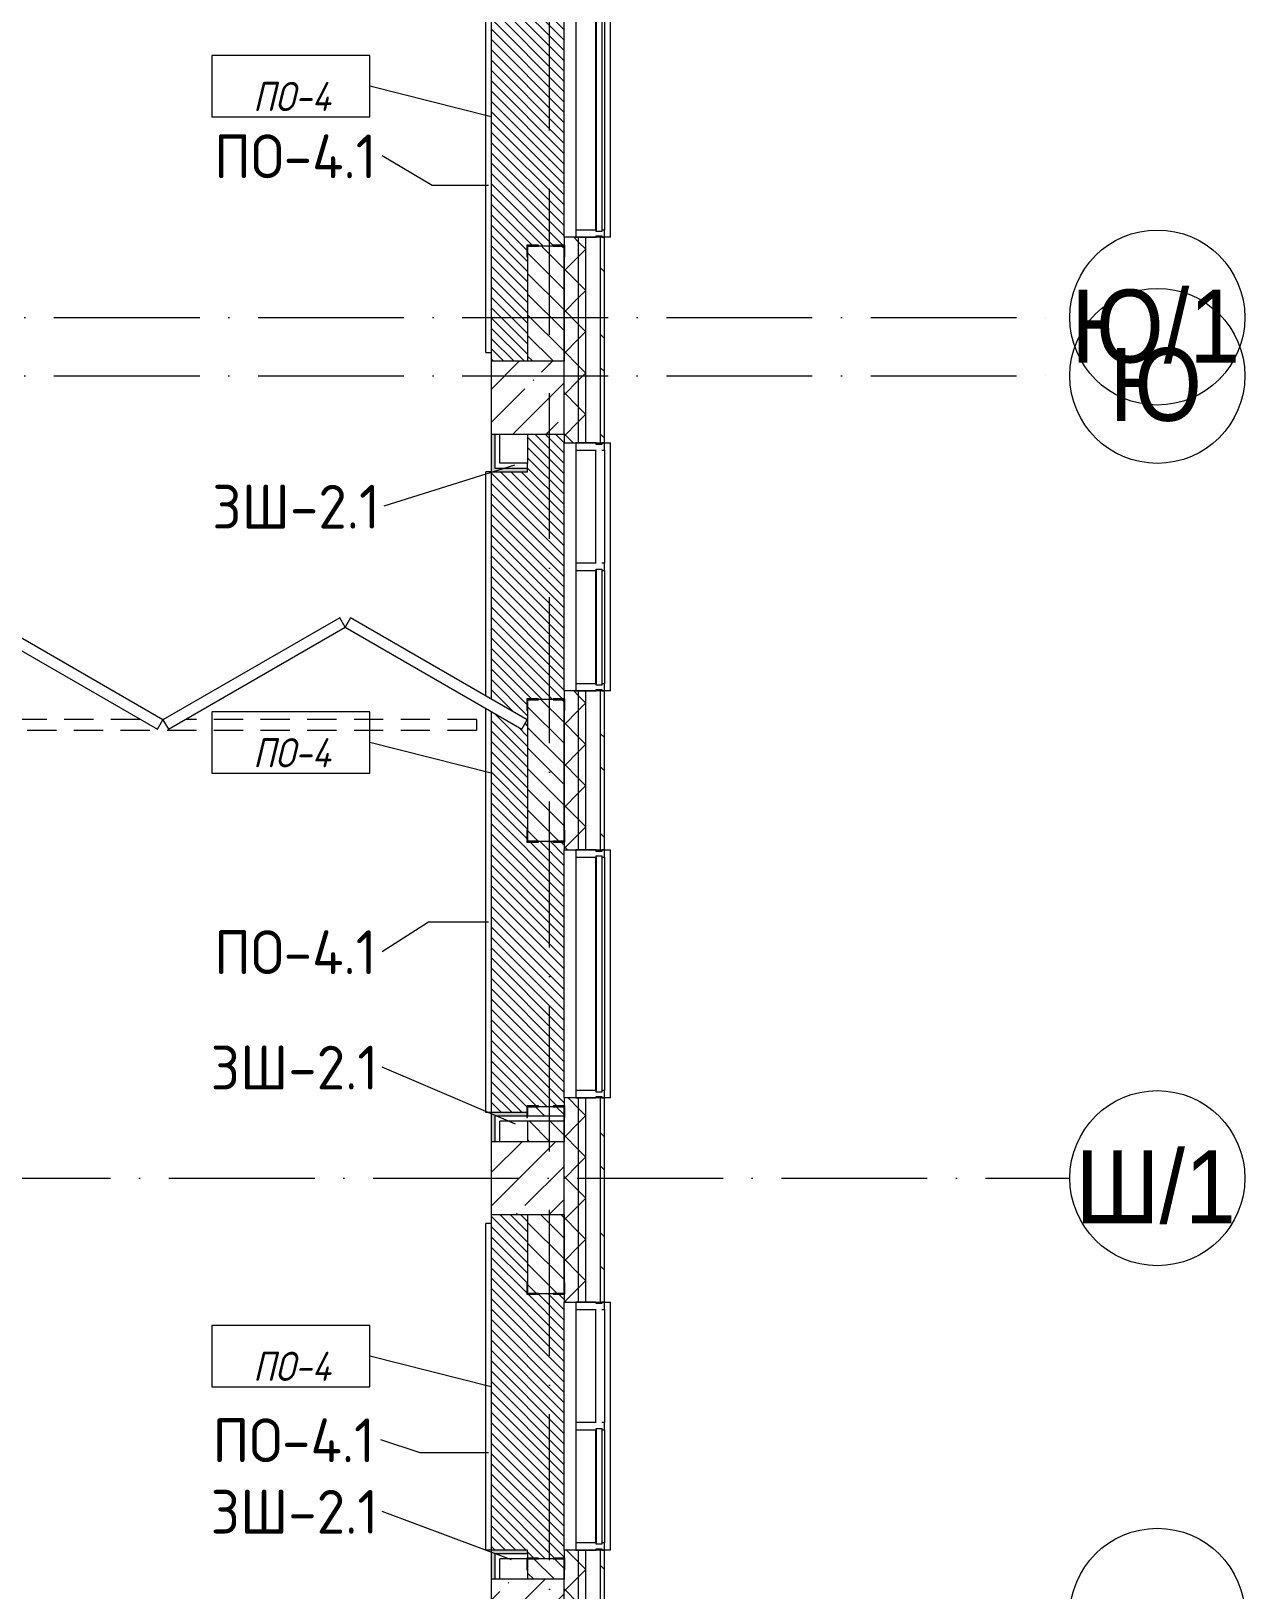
# Model space of a CAD drawing. Header units: millimetres. Extents: x -6467 to 106027, y -7090 to 195095.
# Drawn here: x 97596 to 105918, y 34509 to 45194 of the extents above; entities that cross this region are included whole.
import ezdxf

# ---------------------------------------------------------------- set-up
doc = ezdxf.new("R2010")
doc.units = ezdxf.units.MM
doc.linetypes.add('200_ШТРИХ__ш1_п0_6_', pattern=[320, 200, -120])
doc.linetypes.add('50_200_ШТРИХ_1Т_ш5_п1_п1_', pattern=[1400, 1000, -200, 0, -200])
for name, color, linetype, lineweight in [('A-DOOR-2', 7, 'Continuous', 5), ('A-DOOR-3', 7, '200_ШТРИХ__ш1_п0_6_', 5), ('A-DOOR-FRAM', 7, 'Continuous', 9), ('A-FLOR', 7, 'Continuous', 9), ('A-FLOR-IDEN', 7, 'Continuous', 9), ('A-GLAZ', 7, 'Continuous', 5), ('A-GLAZ-CWMG', 7, 'Continuous', 9), ('A-GLAZ-CWMG-1', 7, 'Continuous', 20), ('A-WALL', 7, 'Continuous', 5), ('A-WALL-FNSH-1', 7, 'Continuous', 5), ('A-WALL-IDEN', 7, 'Continuous', 9), ('I-WALL', 7, 'Continuous', 5), ('S-COLS', 7, 'Continuous', 9), ('S-COLS-1', 7, 'Continuous', 5)]:
    doc.layers.add(name, color=color, linetype=linetype, lineweight=lineweight)
for name, color, linetype, lineweight, true_color in [('A-FLOR-PATT-1', 7, 'Continuous', 5, 0xd61c12), ('A-GENM-1', 7, 'Continuous', 9, 0xaaaaaa), ('A-GENM-2', 7, 'Continuous', 20, 0xaaaaaa), ('A-WALL-1', 7, 'Continuous', 5, 0x77b143), ('A-WALL-3', 7, 'Continuous', 5, 0x787878), ('Оси-1', 7, 'Continuous', 20, 0xaaaaaa), ('Оси-2', 7, 'Continuous', 9, 0xaaaaaa), ('Оси-3', 7, '50_200_ШТРИХ_1Т_ш5_п1_п1_', 9, 0xaaaaaa)]:
    doc.layers.add(name, color=color, linetype=linetype, lineweight=lineweight, true_color=true_color)
doc.styles.add('Arial', font='arial.ttf', dxfattribs={"width": 0.9, "height": 500})
doc.styles.add('GOST Common', font='', dxfattribs={"height": 300})
doc.styles.add('GOST Common_I', font='', dxfattribs={"width": 0.9, "height": 200})
doc.styles.get('GOST Common').set_extended_font_data('GOST Common')
doc.styles.get('GOST Common_I').set_extended_font_data('GOST Common', italic=True)
pattern_1 = [(45, (0, 0), (-141.42136, 141.42136), []), (135, (0, 0), (-141.42136, -141.42136), [])]

# ---------------------------------------------------------------- blocks, each defined once
blk = doc.blocks.new('DOR__перегородка__Прямоугольная - Вн_ДПГ_7150х3600h-18482238-АИ_План этажа Радиаторы_2')
at = {"layer": 'A-DOOR-3'}
for p, q in [((0, 0), (7150, 0)), ((0, -75), (0, 0)), ((0, -75), (1994, -75)), ((2144, -75), (2157, -75)), ((2307, -75), (4494, -75)), ((4644, -75), (4655, -75)), ((4806, -75), (6993, -75)), ((6775, -201), (6775, -75)), ((6850, -158), (6850, -75)), ((6925, -114), (6925, -75)), ((7143, -75), (7150, -75)), ((6925, -1474), (6925, -201)), ((7000, -1474), (7000, -158)), ((7075, -1474), (7075, -114)), ((6775, -1474), (6775, -288)), ((6850, -1474), (6850, -244)), ((6775, -1474), (7150, -1474))]:
    blk.add_line(p, q, dxfattribs=at)
at = {"layer": 'A-DOOR-FRAM'}
for p, q in [((-311, -7), (-348, -72)), ((-348, -72), (864, -772)), ((901, -707), (-311, -7)), ((2113, -7), (900, -707)), ((938, -772), (2150, -72)), ((2150, -72), (2113, -7)), ((2188, -7), (2151, -72)), ((2151, -72), (3363, -772)), ((3401, -707), (2188, -7)), ((4612, -7), (3400, -707)), ((3437, -772), (4650, -72)), ((4650, -72), (4612, -7)), ((4687, -7), (4649, -72)), ((4649, -72), (5862, -772)), ((5899, -707), (4687, -7)), ((7111, -7), (5899, -707)), ((5937, -772), (7149, -72)), ((7149, -72), (7111, -7)), ((864, -772), (901, -707)), ((900, -707), (938, -772)), ((3363, -772), (3401, -707)), ((3400, -707), (3437, -772)), ((5862, -772), (5899, -707)), ((5899, -707), (5937, -772))]:
    blk.add_line(p, q, dxfattribs=at)
blk = doc.blocks.new('BSC_Колонна _Прямоугольная - 500х500-V50-АИ_План этажа Радиаторы_2')
at = {"layer": 'S-COLS-1'}
h = blk.add_hatch(dxfattribs=at)
h.set_pattern_fill('FP_78', color=256, style=0, pattern_type=2)
h.set_pattern_definition([(45, (-101000, -34331.04), (-228.0985, 228.0985), []), (45, (-100771.9, -34331.04), (-228.0985, 228.0985), [403.225, -80.645, 6.706, -73.939])])
h.paths.add_polyline_path([(-173, -250), (250, -250), (250, 250), (-250, 250), (-250, -250)])
for p, q in [((250, 250), (-250, 250)), ((-250, 250), (-250, -250)), ((250, -250), (250, 250)), ((-250, -250), (250, -250))]:
    blk.add_line(p, q, dxfattribs=at)
blk = doc.blocks.new('BSC_Колонна _Прямоугольная - 500х500-V52-АИ_План этажа Радиаторы_2')
at = {"layer": 'S-COLS-1'}
h = blk.add_hatch(dxfattribs=at)
h.set_pattern_fill('FP_80', color=256, style=0, pattern_type=2)
h.set_pattern_definition([(45, (-101000, -37331.04), (-228.0985, 228.0985), []), (45, (-100771.9, -37331.04), (-228.0985, 228.0985), [403.225, -80.645, 6.706, -73.939])])
h.paths.add_polyline_path([(-250, -250), (250, -250), (250, 250), (-250, 250)])
for p, q in [((250, 250), (-250, 250)), ((-250, 250), (-250, -250)), ((250, -250), (250, 250)), ((-250, -250), (250, -250))]:
    blk.add_line(p, q, dxfattribs=at)
blk = doc.blocks.new('Прямоугольный импост - Импост структурный с накладкой - 180мм-22437098-АИ_План этажа Радиаторы_2')
at = {"layer": 'A-GLAZ-CWMG-1'}
for p, q in [((-50, 0), (-50, 17)), ((-50, 17), (0, 17)), ((-40, 0), (-50, 0)), ((-40, -40), (-40, 0)), ((0, 0), (-10, 0)), ((-10, 0), (-10, -40)), ((0, 17), (0, 0)), ((-50, -180), (-50, -40)), ((-50, -40), (-40, -40)), ((-10, -40), (0, -40)), ((0, -40), (0, -180)), ((0, -180), (-50, -180))]:
    blk.add_line(p, q, dxfattribs=at)
blk = doc.blocks.new('Прямоугольный импост - Импост структурный с накладкой - 180мм-22437099-АИ_План этажа Радиаторы_2')
at = {"layer": 'A-GLAZ-CWMG-1'}
for p, q in [((0, 17), (-50, 17)), ((-50, 17), (-50, 0)), ((-50, 0), (-40, 0)), ((-40, 0), (-40, -40)), ((-10, -40), (-10, 0)), ((-10, 0), (0, 0)), ((0, 0), (0, 17)), ((-40, -40), (-50, -40)), ((-50, -40), (-50, -180)), ((0, -40), (-10, -40)), ((0, -180), (0, -40)), ((-50, -180), (0, -180))]:
    blk.add_line(p, q, dxfattribs=at)
blk = doc.blocks.new('Прямоугольный импост - Импост структурный с накладкой - 180мм-22437089-АИ_План этажа Радиаторы_2')
at = {"layer": 'A-GLAZ-CWMG'}
for p, q in [((47650, 55111), (46050, 55111)), ((47650, 54931), (46050, 54931)), ((47650, 54914), (46050, 54914))]:
    blk.add_line(p, q, dxfattribs=at)
blk = doc.blocks.new('Прямоугольный импост - Импост структурный с накладкой - 180мм-22437111-АИ_План этажа Радиаторы_2')
at = {"layer": 'A-GLAZ-CWMG-1'}
for p, q in [((-50, 0), (-50, 17)), ((-50, 17), (0, 17)), ((0, 0), (-10, 0)), ((-10, 0), (-10, -40)), ((0, 17), (0, 0)), ((-50, -180), (-50, -40)), ((-10, -40), (0, -40)), ((0, -40), (0, -180)), ((0, -180), (-50, -180))]:
    blk.add_line(p, q, dxfattribs=at)
blk = doc.blocks.new('Прямоугольный импост - Импост структурный с накладкой - 180мм-V231-АИ_План этажа Радиаторы_2')
at = {"layer": 'A-GLAZ-CWMG'}
for p, q in [((49825, 55111), (49050, 55111)), ((49825, 54931), (49050, 54931)), ((49825, 54914), (49050, 54914))]:
    blk.add_line(p, q, dxfattribs=at)
blk = doc.blocks.new('Прямоугольный импост - Импост структурный с накладкой - 180мм-V232-АИ_План этажа Радиаторы_2')
at = {"layer": 'A-GLAZ-CWMG'}
for p, q in [((6637, 55111), (5862, 55111)), ((6637, 54914), (5862, 54914))]:
    blk.add_line(p, q, dxfattribs=at)
blk = doc.blocks.new('Прямоугольный импост - Импост структурный с накладкой - 180мм-V237-АИ_План этажа Радиаторы_2')
at = {"layer": 'A-GLAZ-CWMG-1'}
for p, q in [((-25, 0), (-25, 17)), ((-25, 17), (25, 17)), ((-15, 0), (-25, 0)), ((-15, -40), (-15, 0)), ((25, 17), (25, 0)), ((-25, -180), (-25, -40)), ((-25, -40), (-15, -40)), ((25, -40), (25, -180)), ((25, -180), (-25, -180))]:
    blk.add_line(p, q, dxfattribs=at)
blk = doc.blocks.new('Прямоугольный импост - Импост структурный с накладкой - 180мм-22437157-АИ_План этажа Радиаторы_2')
at = {"layer": 'A-GLAZ-CWMG-1'}
for p, q in [((0, 17), (-50, 17)), ((-50, 17), (-50, 0)), ((-50, 0), (-40, 0)), ((-40, 0), (-40, -40)), ((-10, -40), (-10, 0)), ((-10, 0), (0, 0)), ((0, 0), (0, 17)), ((-40, -40), (-50, -40)), ((-50, -40), (-50, -180)), ((0, -40), (-10, -40)), ((0, -180), (0, -40)), ((-50, -180), (0, -180))]:
    blk.add_line(p, q, dxfattribs=at)
blk = doc.blocks.new('BSC_Колонна _Прямоугольная - 500х500-V322-АИ_План этажа Радиаторы_2')
at = {"layer": 'S-COLS-1'}
h = blk.add_hatch(dxfattribs=at)
h.set_pattern_fill('FP_218', color=256, style=0, pattern_type=2)
h.set_pattern_definition([(45, (-101000, -42681.04), (-228.0985, 228.0985), []), (45, (-100771.9, -42681.04), (-228.0985, 228.0985), [403.225, -80.645, 6.706, -73.939])])
h.paths.add_polyline_path([(-173, -250), (250, -250), (250, 250), (-250, 250), (-250, -250)])
for p, q in [((250, 250), (-250, 250)), ((-250, 250), (-250, -250)), ((250, -250), (250, 250)), ((-250, -250), (250, -250))]:
    blk.add_line(p, q, dxfattribs=at)
blk = doc.blocks.new('Фахверк _газобетон торцы_428 - Фахверк _газобетон торцы_-25576975-АИ_План этажа Радиаторы_2')
at = {"layer": 'A-GENM-2'}
for p, q in [((89406, 11135), (89325, 11135)), ((89325, 11135), (89325, 11129)), ((89325, 11129), (89400, 11129)), ((89400, 11129), (89400, 11054)), ((89406, 11054), (89406, 11135)), ((89400, 11054), (89406, 11054)), ((89400, 10954), (89400, 10879)), ((89406, 10954), (89400, 10954)), ((89406, 10873), (89406, 10954)), ((89400, 10879), (89325, 10879)), ((89325, 10879), (89325, 10873)), ((89325, 10873), (89406, 10873))]:
    blk.add_line(p, q, dxfattribs=at)
blk = doc.blocks.new('Фахверк _газобетон торцы_429 - Фахверк _газобетон торцы_-25576995-АИ_План этажа Радиаторы_2')
at = {"layer": 'A-GENM-2'}
for p, q in [((89406, 11135), (89325, 11135)), ((89325, 11135), (89325, 11129)), ((89325, 11129), (89400, 11129)), ((89400, 11129), (89400, 11054)), ((89406, 11054), (89406, 11135)), ((89400, 11054), (89406, 11054)), ((89400, 10954), (89400, 10879)), ((89406, 10954), (89400, 10954)), ((89406, 10873), (89406, 10954)), ((89400, 10879), (89325, 10879)), ((89325, 10879), (89325, 10873)), ((89325, 10873), (89406, 10873))]:
    blk.add_line(p, q, dxfattribs=at)
blk = doc.blocks.new('Фахверк _газобетон торцы_430 - Фахверк _газобетон торцы_-25577021-АИ_План этажа Радиаторы_2')
at = {"layer": 'A-GENM-2'}
for p, q in [((89406, 11135), (89325, 11135)), ((89325, 11135), (89325, 11129)), ((89325, 11129), (89400, 11129)), ((89400, 11129), (89400, 11054)), ((89406, 11054), (89406, 11135)), ((89400, 11054), (89406, 11054)), ((89400, 10954), (89400, 10879)), ((89406, 10954), (89400, 10954)), ((89406, 10873), (89406, 10954)), ((89400, 10879), (89325, 10879)), ((89325, 10879), (89325, 10873)), ((89325, 10873), (89406, 10873))]:
    blk.add_line(p, q, dxfattribs=at)
blk = doc.blocks.new('Фахверк _газобетон торцы_431 - Фахверк _газобетон торцы_-25577041-АИ_План этажа Радиаторы_2')
at = {"layer": 'A-GENM-2'}
for p, q in [((89406, 11135), (89325, 11135)), ((89325, 11135), (89325, 11129)), ((89325, 11129), (89400, 11129)), ((89400, 11129), (89400, 11054)), ((89406, 11054), (89406, 11135)), ((89400, 11054), (89406, 11054)), ((89400, 10954), (89400, 10879)), ((89406, 10954), (89400, 10954)), ((89406, 10873), (89406, 10954)), ((89400, 10879), (89325, 10879)), ((89325, 10879), (89325, 10873)), ((89325, 10873), (89406, 10873))]:
    blk.add_line(p, q, dxfattribs=at)
blk = doc.blocks.new('Фахверк _газобетон торцы_432 - Фахверк _газобетон торцы_-25577067-АИ_План этажа Радиаторы_2')
at = {"layer": 'A-GENM-2'}
for p, q in [((89406, 11135), (89325, 11135)), ((89325, 11135), (89325, 11129)), ((89325, 11129), (89400, 11129)), ((89400, 11129), (89400, 11054)), ((89406, 11054), (89406, 11135)), ((89400, 11054), (89406, 11054)), ((89400, 10954), (89400, 10879)), ((89406, 10954), (89400, 10954)), ((89406, 10873), (89406, 10954)), ((89400, 10879), (89325, 10879)), ((89325, 10879), (89325, 10873)), ((89325, 10873), (89406, 10873))]:
    blk.add_line(p, q, dxfattribs=at)
blk = doc.blocks.new('Фахверк _газобетон торцы_434 - Фахверк _газобетон торцы_-25577113-АИ_План этажа Радиаторы_2')
at = {"layer": 'A-GENM-2'}
for p, q in [((89406, 11135), (89325, 11135)), ((89325, 11135), (89325, 11129)), ((89325, 11129), (89400, 11129)), ((89400, 11129), (89400, 11054)), ((89406, 11054), (89406, 11135)), ((89400, 11054), (89406, 11054)), ((89400, 10954), (89400, 10879)), ((89406, 10954), (89400, 10954)), ((89406, 10873), (89406, 10954)), ((89400, 10879), (89325, 10879)), ((89325, 10879), (89325, 10873)), ((89325, 10873), (89406, 10873))]:
    blk.add_line(p, q, dxfattribs=at)
blk = doc.blocks.new('Отлив_СКБ - Отлив витража-V390-АИ_План этажа Радиаторы_2')
at = {"layer": 'A-GLAZ'}
for p, q in [((0, 59), (0, 100)), ((1700, 100), (0, 100)), ((875, 2), (1650, 2)), ((1700, 100), (1700, 59)), ((825, 0), (50, 0)), ((1650, 0), (875, 0))]:
    blk.add_line(p, q, dxfattribs=at)
blk = doc.blocks.new('Отлив_СКБ - Отлив витража-V389-АИ_План этажа Радиаторы_2')
at = {"layer": 'A-GLAZ'}
for p, q in [((0, 59), (0, 100)), ((1700, 100), (0, 100)), ((50, 2), (1650, 2)), ((1700, 100), (1700, 59)), ((1650, 0), (50, 0))]:
    blk.add_line(p, q, dxfattribs=at)
blk = doc.blocks.new('Ось сетки - Круг_Ø6_00__ISO-2_5_0_9K_-17386508-АИ_План этажа Радиаторы_2')
at = {"layer": 'Оси-1'}
blk.add_circle((0, 0), 3, dxfattribs=at)
blk = doc.blocks.new('AAR_СКБ_Марка_Перекрытия_1 мм - Марка пола-27961726-АИ_План этажа Радиаторы_2')
at = {"layer": 'A-FLOR-IDEN'}
for p, q in [((2.723, 2.101), (-2.69, 2.101)), ((-2.69, 2.101), (-2.69, 0)), ((2.723, 0), (2.723, 2.101)), ((-2.69, 0), (2.723, 0))]:
    blk.add_line(p, q, dxfattribs=at)

msp = doc.modelspace()

# ---------------------------------------------------------------- hatches: boundary and pattern name
at = {"layer": 'A-FLOR-PATT-1'}
h = msp.add_hatch(dxfattribs=at)
h.set_pattern_fill('FP_306', color=256, style=0, pattern_type=2)
h.set_pattern_definition([(315, (101000, 44606.04), (35.3553, 35.3553), [])])
h.paths.add_polyline_path([(100750, 42931), (101000, 42931), (101000, 43646), (100994, 43646), (100994, 43727), (101075, 43727), (101075, 43721), (101175, 43721), (101175, 43727), (101250, 43727), (101249, 45535), (101175, 45535), (101175, 45541), (101075, 45541), (101075, 45535), (100994, 45535), (100994, 45616), (101000, 45616), (101000, 46281), (100750, 46281), (100750, 44740)])
h = msp.add_hatch(dxfattribs=at)
h.set_pattern_fill('FP_305', color=256, style=0, pattern_type=2)
h.set_pattern_definition([(315, (101000, 40006.93), (35.3553, 35.3553), [])])
h.paths.add_polyline_path([(100810, 37782), (100994, 37783), (100994, 37827), (101075, 37827), (101075, 37821), (101175, 37821), (101175, 37827), (101250, 37827), (101249, 39635), (101175, 39635), (101175, 39641), (101075, 39641), (101075, 39635), (100994, 39635), (100994, 39716), (101000, 39716), (100998, 40536), (100994, 40536), (100994, 40617), (101075, 40617), (101075, 40613), (101175, 40613), (101175, 40617), (101250, 40617), (101248, 42431), (101000, 42431), (101000, 42173), (100750, 42173), (100750, 40616), (100998, 40473), (100961, 40408), (100750, 40530), (100750, 37782), (100775, 37782)])
h = msp.add_hatch(dxfattribs=at)
h.set_pattern_fill('FP_304', color=256, style=0, pattern_type=2)
h.set_pattern_definition([(315, (101000, 35831.04), (35.3553, 35.3553), [])])
h.paths.add_polyline_path([(101175, 34721), (101175, 34727), (101250, 34727), (101249, 36535), (101175, 36535), (101175, 36541), (101075, 36541), (101075, 36535), (100994, 36535), (100994, 36616), (101000, 36616), (101000, 37081), (100750, 37081), (100750, 34781), (101000, 34781), (101000, 34727), (101075, 34727), (101075, 34721)])
at = {"layer": 'A-WALL'}
h = msp.add_hatch(dxfattribs=at)
h.set_pattern_fill('FP_125', color=256, style=0, pattern_type=2)
h.set_pattern_definition(pattern_1)
h.paths.add_polyline_path([(101350, -2019), (101350, -1129), (101250, -1129), (101250, -2019)])
h.paths.add_polyline_path([(101350, 571), (101350, 1766), (101250, 1766), (101250, 571)])
h.paths.add_polyline_path([(101250, 3466), (101350, 3466), (101350, 4766), (101250, 4766), (101250, 3912)])
h.paths.add_polyline_path([(101350, 6466), (101350, 7781), (101250, 7781), (101250, 6466)])
h.paths.add_polyline_path([(101250, 9481), (101350, 9481), (101350, 10781), (101250, 10781), (101250, 9543)])
h.paths.add_polyline_path([(101350, 12481), (101350, 13781), (101250, 13781), (101250, 12481)])
h.paths.add_polyline_path([(101350, 15481), (101350, 16781), (101250, 16781), (101250, 15481)])
h.paths.add_polyline_path([(101250, 18481), (101350, 18481), (101350, 19781), (101250, 19781), (101250, 18694)])
h.paths.add_polyline_path([(101350, 21481), (101350, 22781), (101250, 22781), (101250, 21481)])
h.paths.add_polyline_path([(101350, 24481), (101350, 25781), (101250, 25781), (101250, 24481)])
h.paths.add_polyline_path([(101350, 27481), (101350, 28781), (101250, 28781), (101250, 27481)])
h.paths.add_polyline_path([(101350, 30481), (101350, 31781), (101250, 31781), (101250, 30481)])
h.paths.add_polyline_path([(101250, 33481), (101350, 33481), (101350, 34781), (101250, 34781), (101250, 34081)])
h.paths.add_polyline_path([(101250, 36481), (101350, 36481), (101350, 37881), (101250, 37881), (101250, 36996)])
h.paths.add_polyline_path([(101350, 39581), (101350, 40671), (101250, 40671), (101250, 39581)])
h.paths.add_polyline_path([(101350, 42371), (101350, 43781), (101250, 43781), (101250, 42371)])
h.paths.add_polyline_path([(101350, 45481), (101350, 47071), (101250, 47071), (101250, 45481)])
h = msp.add_hatch(dxfattribs=at)
h.set_pattern_fill('FP_125', color=256, style=0, pattern_type=2)
h.set_pattern_definition(pattern_1)
h.paths.add_polyline_path([(101350, -2069), (101400, -2069), (101400, -1129), (101350, -1129), (101350, -2019)])
h.paths.add_polyline_path([(101400, 571), (101400, 1766), (101350, 1766), (101350, 571)])
h.paths.add_polyline_path([(101400, 3466), (101400, 4766), (101350, 4766), (101350, 3466)])
h.paths.add_polyline_path([(101350, 6466), (101400, 6466), (101400, 7781), (101350, 7781), (101350, 6727)])
h.paths.add_polyline_path([(101350, 9481), (101400, 9481), (101400, 10781), (101350, 10781), (101350, 9543)])
h.paths.add_polyline_path([(101400, 12481), (101400, 13781), (101350, 13781), (101350, 12481)])
h.paths.add_polyline_path([(101400, 15481), (101400, 16781), (101350, 16781), (101350, 15481)])
h.paths.add_polyline_path([(101350, 18481), (101400, 18481), (101400, 19781), (101350, 19781), (101350, 18694)])
h.paths.add_polyline_path([(101350, 21481), (101400, 21481), (101400, 22781), (101350, 22781), (101350, 21510)])
h.paths.add_polyline_path([(101400, 24481), (101400, 25781), (101350, 25781), (101350, 24481)])
h.paths.add_polyline_path([(101350, 27481), (101400, 27481), (101400, 28781), (101350, 28781), (101350, 27845)])
h.paths.add_polyline_path([(101350, 30481), (101400, 30481), (101400, 31781), (101350, 31781), (101350, 30661)])
h.paths.add_polyline_path([(101400, 33481), (101400, 34781), (101350, 34781), (101350, 33481)])
h.paths.add_polyline_path([(101400, 36481), (101400, 37881), (101350, 37881), (101350, 36481)])
h.paths.add_polyline_path([(101400, 39581), (101400, 40671), (101350, 40671), (101350, 39581)])
h.paths.add_polyline_path([(101400, 42371), (101400, 43781), (101350, 43781), (101350, 42371)])
h.paths.add_polyline_path([(101350, 45481), (101400, 45481), (101400, 47071), (101350, 47071), (101350, 46147)])
at = {"layer": 'A-WALL-1'}
for points in [[(100775, 42198), (100775, 42431), (100750, 42431), (100750, 42198)], [(101000, 42173), (101000, 42198), (100750, 42198), (100750, 42173), (100827, 42173)], [(100775, 37581), (100775, 37782), (100750, 37782), (100750, 37581)], [(101000, 37757), (101000, 37782), (100775, 37782), (100775, 37757), (100827, 37757)], [(100775, 34581), (100775, 34781), (100750, 34781), (100750, 34581)], [(100775, 34756), (101000, 34756), (101000, 34781), (100775, 34781)]]:
    msp.add_hatch(color=256, dxfattribs=at).paths.add_polyline_path(points)
at = {"layer": 'A-WALL-3'}
h = msp.add_hatch(dxfattribs=at)
h.set_pattern_fill('FP_124', color=256, style=0, pattern_type=2)
h.set_pattern_definition([(135, (0, 0), (-342.1478, -342.1478), []), (135, (228.1, 0), (-342.1478, -342.1478), [])])
h.paths.add_polyline_path([(101500, -2196), (101527, -2196), (101527, -1129), (101500, -1129), (101500, -2169)])
h.paths.add_polyline_path([(101527, 571), (101527, 1766), (101500, 1766), (101500, 571)])
h.paths.add_polyline_path([(101500, 3466), (101527, 3466), (101527, 4766), (101500, 4766), (101500, 3912)])
h.paths.add_polyline_path([(101527, 6466), (101527, 7781), (101500, 7781), (101500, 6466)])
h.paths.add_polyline_path([(101500, 9481), (101527, 9481), (101527, 10781), (101500, 10781), (101500, 9543)])
h.paths.add_polyline_path([(101527, 12481), (101527, 13781), (101500, 13781), (101500, 12481)])
h.paths.add_polyline_path([(101527, 15481), (101527, 16781), (101500, 16781), (101500, 15481)])
h.paths.add_polyline_path([(101527, 18481), (101527, 19781), (101500, 19781), (101500, 18481)])
h.paths.add_polyline_path([(101527, 21481), (101527, 22781), (101500, 22781), (101500, 21481)])
h.paths.add_polyline_path([(101527, 24481), (101527, 25781), (101500, 25781), (101500, 24481)])
h.paths.add_polyline_path([(101527, 27481), (101527, 28781), (101500, 28781), (101500, 27481)])
h.paths.add_polyline_path([(101527, 30481), (101527, 31781), (101500, 31781), (101500, 30481)])
h.paths.add_polyline_path([(101500, 33481), (101527, 33481), (101527, 34781), (101500, 34781), (101500, 34181)])
h.paths.add_polyline_path([(101527, 36481), (101527, 37881), (101500, 37881), (101500, 36481)])
h.paths.add_polyline_path([(101527, 39581), (101527, 40671), (101500, 40671), (101500, 39581)])
h.paths.add_polyline_path([(101527, 42371), (101527, 43781), (101500, 43781), (101500, 42371)])
h.paths.add_polyline_path([(101527, 45481), (101527, 47071), (101500, 47071), (101500, 45481)])
at = {"layer": 'I-WALL'}
h = msp.add_hatch(dxfattribs=at)
h.set_pattern_fill('FP_2', color=256, style=0, pattern_type=2)
h.set_pattern_definition([(135, (0, 0), (-70.71068, -70.71068), [])])
h.paths.add_polyline_path([(101000, 16581), (101250, 16582), (101250, 16721), (101000, 16721), (101000, 16582)])
h.paths.add_polyline_path([(101250, 18541), (101250, 19081), (101000, 19081), (101000, 18541), (101243, 18541)])
h.paths.add_polyline_path([(101243, 19581), (101250, 19581), (101250, 19721), (101000, 19721), (101000, 19581), (101220, 19581)])
h.paths.add_polyline_path([(101000, 21541), (101250, 21541), (101250, 22721), (101000, 22721), (101000, 22214)])
h.paths.add_polyline_path([(101000, 24541), (101250, 24541), (101250, 24890), (101000, 24890), (101000, 24865)])
h.paths.add_polyline_path([(101000, 24925), (101250, 24925), (101250, 25081), (101000, 25081), (101000, 25029)])
h.paths.add_polyline_path([(101000, 25581), (101250, 25581), (101250, 25721), (101000, 25721)])
h.paths.add_polyline_path([(101250, 27541), (101250, 28081), (101000, 28081), (101000, 27541), (101243, 27541)])
h.paths.add_polyline_path([(101195, 28581), (101250, 28581), (101250, 28721), (101000, 28721), (101000, 28581)])
h.paths.add_polyline_path([(101243, 30541), (101250, 30541), (101250, 31721), (101000, 31721), (101000, 30541)])
h.paths.add_polyline_path([(101000, 33541), (101250, 33541), (101250, 34081), (101000, 34081), (101000, 33829)])
h.paths.add_polyline_path([(101195, 34581), (101250, 34581), (101250, 34721), (101000, 34721), (101000, 34581), (101185, 34581)])
h.paths.add_polyline_path([(101000, 36541), (101250, 36541), (101250, 37081), (101000, 37081), (101000, 36996)])
h.paths.add_polyline_path([(101030, 37581), (101250, 37581), (101250, 37722), (101000, 37722), (101000, 37581)])
h.paths.add_polyline_path([(101243, 37757), (101250, 37757), (101250, 37821), (101000, 37821), (101000, 37757)])
h.paths.add_polyline_path([(101000, 39641), (101250, 39641), (101250, 40613), (101000, 40613), (101000, 39812)])
h.paths.add_polyline_path([(101153, 42931), (101250, 42931), (101250, 43721), (101000, 43721), (101000, 42931)])
h.paths.add_polyline_path([(101250, 45541), (101250, 46281), (101000, 46281), (101000, 45541)])

# ---------------------------------------------------------------- linework, layer by layer
at = {"layer": 'A-FLOR'}
for p, q in [((100750, 46281), (100750, 42931)), ((101250, 43781), (101250, 45481)), ((101000, 42431), (101000, 42233)), ((101250, 40671), (101250, 42371)), ((100750, 42173), (100750, 40616)), ((100750, 40530), (100750, 37782)), ((101250, 37881), (101250, 39581)), ((100750, 37081), (100750, 34781)), ((101250, 34781), (101250, 36481))]:
    msp.add_line(p, q, dxfattribs=at)
at = {"layer": 'A-FLOR-IDEN'}
for p, q in [((100750, 44606), (99919, 44816)), ((100750, 40107), (99919, 40318)), ((100750, 35901), (99919, 36111))]:
    msp.add_line(p, q, dxfattribs=at)
at = {"layer": 'A-WALL'}
for p, q in [((100715, 42991), (100715, 46221)), ((101000, 43721), (101000, 42931)), ((101250, 43721), (101000, 43721)), ((101250, 42931), (101250, 43721)), ((101350, 42371), (101350, 43781)), ((101400, 42371), (101400, 43781)), ((101500, 42371), (101500, 43781)), ((100715, 42991), (100750, 42991)), ((100775, 42431), (100775, 42198)), ((100810, 42233), (100810, 42431)), ((101000, 42233), (100810, 42233)), ((101000, 42198), (101000, 42233)), ((100715, 40636), (100715, 42173)), ((100750, 42173), (100715, 42173)), ((100775, 42198), (101000, 42198)), ((101000, 40613), (101000, 39641)), ((101250, 40613), (101000, 40613)), ((101250, 39641), (101250, 40613)), ((101350, 39581), (101350, 40671)), ((101400, 39581), (101400, 40671)), ((101500, 39581), (101500, 40671)), ((100715, 37782), (100715, 40550)), ((101000, 39641), (101250, 39641)), ((101350, 36481), (101350, 37881)), ((101400, 36481), (101400, 37881)), ((101500, 36481), (101500, 37881)), ((100750, 37782), (100715, 37782)), ((100775, 37757), (100775, 37581)), ((101250, 37757), (100775, 37757)), ((100810, 37581), (100810, 37722)), ((101250, 37722), (100810, 37722)), ((101000, 37821), (101000, 37757)), ((101250, 37821), (101000, 37821)), ((101000, 37722), (101000, 37581)), ((101250, 37581), (101250, 37821)), ((101000, 37081), (101000, 36541)), ((101250, 36541), (101250, 37081)), ((100715, 34781), (100715, 37021)), ((100750, 37021), (100715, 37021)), ((101000, 36541), (101250, 36541)), ((100750, 34781), (100715, 34781)), ((100775, 34756), (100775, 34581)), ((101000, 34756), (100775, 34756)), ((101000, 34756), (101000, 34581)), ((101350, 33481), (101350, 34781)), ((101400, 33481), (101400, 34781)), ((101500, 33481), (101500, 34781)), ((101250, 34721), (100810, 34721)), ((100810, 34581), (100810, 34721)), ((101250, 34581), (101250, 34721))]:
    msp.add_line(p, q, dxfattribs=at)
at = {"layer": 'A-WALL-FNSH-1'}
for p, q in [((101250, 43781), (101250, 42931)), ((101527, 43781), (101250, 43781)), ((101527, 42371), (101527, 43781)), ((100750, 42431), (100750, 42173)), ((101250, 42431), (101250, 42371)), ((101250, 42371), (101527, 42371)), ((100750, 42173), (101000, 42173)), ((101000, 42173), (101000, 42198)), ((101250, 40671), (101250, 39581)), ((101527, 40671), (101250, 40671)), ((101527, 39581), (101527, 40671)), ((101250, 39581), (101527, 39581)), ((101250, 37881), (101250, 37581)), ((101527, 37881), (101250, 37881)), ((101527, 36481), (101527, 37881)), ((100750, 37782), (100750, 37581)), ((101000, 37782), (100750, 37782)), ((101250, 37081), (101250, 36481)), ((101250, 36481), (101527, 36481)), ((100750, 34781), (100750, 34581)), ((101000, 34781), (100750, 34781)), ((101000, 34756), (101000, 34781)), ((101250, 34781), (101250, 34581)), ((101527, 34781), (101250, 34781)), ((101527, 33481), (101527, 34781))]:
    msp.add_line(p, q, dxfattribs=at)
at = {"layer": 'A-WALL-IDEN'}
for p, q in [((100345, 44136), (100004, 44339)), ((100732, 44136), (100345, 44136)), ((100910, 42219), (100014, 41937)), ((100320, 39085), (100004, 38883)), ((100732, 39085), (100320, 39085)), ((100918, 37702), (100003, 38093)), ((100264, 35448), (99993, 35538)), ((100732, 35448), (100264, 35448)), ((100889, 34715), (100003, 35047))]:
    msp.add_line(p, q, dxfattribs=at)
at = {"layer": 'Оси-3'}
for p, q in [((101150, -5890), (101150, 91281)), ((66950, 43231), (104718, 43231)), ((66950, 42831), (104718, 42831)), ((92940, 37331), (104718, 37331))]:
    msp.add_line(p, q, dxfattribs=at)

# ---------------------------------------------------------------- block references
at = {"layer": 'A-DOOR-2', "rotation": 180}
msp.add_blockref('DOR__перегородка__Прямоугольная - Вн_ДПГ_7150х3600h-18482238-АИ_План этажа Радиаторы_2', (100650, 40401), dxfattribs=at)
at = {"layer": 'A-FLOR-IDEN', "xscale": 199.9999999999999, "yscale": 199.9999999999999, "zscale": 199.9999999999999}
for p in [(99374, 44606), (99374, 40107), (99374, 35901)]:
    msp.add_blockref('AAR_СКБ_Марка_Перекрытия_1 мм - Марка пола-27961726-АИ_План этажа Радиаторы_2', p, dxfattribs=at)
at = {"layer": 'A-GENM-1'}
for name, p, rotation in [('Фахверк _газобетон торцы_434 - Фахверк _газобетон торцы_-25577113-АИ_План этажа Радиаторы_2', (112129, -45679), 90.00000000000006), ('Фахверк _газобетон торцы_432 - Фахверк _газобетон торцы_-25577067-АИ_План этажа Радиаторы_2', (112129, -48789), 90.00000000000006), ('Фахверк _газобетон торцы_431 - Фахверк _газобетон торцы_-25577041-АИ_План этажа Радиаторы_2', (90121, 129041), 270.0000000000004), ('Фахверк _газобетон торцы_430 - Фахверк _газобетон торцы_-25577021-АИ_План этажа Радиаторы_2', (112129, -51579), 90.00000000000006), ('Фахверк _газобетон торцы_429 - Фахверк _газобетон торцы_-25576995-АИ_План этажа Радиаторы_2', (90121, 125941), 270.0000000000004), ('Фахверк _газобетон торцы_428 - Фахверк _газобетон торцы_-25576975-АИ_План этажа Радиаторы_2', (112129, -54679), 90.00000000000006)]:
    msp.add_blockref(name, p, dxfattribs=dict(at, rotation=rotation))
at = {"layer": 'A-GLAZ', "rotation": 269.9999999999995}
for name, p in [('Отлив_СКБ - Отлив витража-V389-АИ_План этажа Радиаторы_2', (101468, 45481)), ('Отлив_СКБ - Отлив витража-V390-АИ_План этажа Радиаторы_2', (101468, 42371)), ('Отлив_СКБ - Отлив витража-V389-АИ_План этажа Радиаторы_2', (101468, 39581)), ('Отлив_СКБ - Отлив витража-V390-АИ_План этажа Радиаторы_2', (101468, 36481))]:
    msp.add_blockref(name, p, dxfattribs=at)
at = {"layer": 'A-GLAZ-CWMG'}
for name, p, rotation in [('Прямоугольный импост - Импост структурный с накладкой - 180мм-22437089-АИ_План этажа Радиаторы_2', (156441, -2219), 90), ('Прямоугольный импост - Импост структурный с накладкой - 180мм-22437099-АИ_План этажа Радиаторы_2', (101510, 43781), 269.9999999999984), ('Прямоугольный импост - Импост структурный с накладкой - 180мм-V232-АИ_План этажа Радиаторы_2', (156441, 35684), 89.99999999999942), ('Прямоугольный импост - Импост структурный с накладкой - 180мм-V231-АИ_План этажа Радиаторы_2', (156441, -8329), 90.00000000000058), ('Прямоугольный импост - Импост структурный с накладкой - 180мм-22437157-АИ_План этажа Радиаторы_2', (101510, 40671), 269.9999999999984), ('Прямоугольный импост - Импост структурный с накладкой - 180мм-22437089-АИ_План этажа Радиаторы_2', (156441, -8119), 90), ('Прямоугольный импост - Импост структурный с накладкой - 180мм-22437099-АИ_План этажа Радиаторы_2', (101510, 37881), 269.9999999999984), ('Прямоугольный импост - Импост структурный с накладкой - 180мм-V232-АИ_План этажа Радиаторы_2', (156441, 29794), 89.99999999999942), ('Прямоугольный импост - Импост структурный с накладкой - 180мм-V231-АИ_План этажа Радиаторы_2', (156441, -14219), 90.00000000000058), ('Прямоугольный импост - Импост структурный с накладкой - 180мм-22437157-АИ_План этажа Радиаторы_2', (101510, 34781), 269.9999999999984)]:
    msp.add_blockref(name, p, dxfattribs=dict(at, rotation=rotation))
at = {"layer": 'A-GLAZ-CWMG', "extrusion": (0, 0, -1), "rotation": 90.00000000000169}
for name, p in [('Прямоугольный импост - Импост структурный с накладкой - 180мм-22437111-АИ_План этажа Радиаторы_2', (-101510, 42371)), ('Прямоугольный импост - Импост структурный с накладкой - 180мм-V237-АИ_План этажа Радиаторы_2', (-101510, 41521)), ('Прямоугольный импост - Импост структурный с накладкой - 180мм-22437098-АИ_План этажа Радиаторы_2', (-101510, 39581)), ('Прямоугольный импост - Импост структурный с накладкой - 180мм-22437111-АИ_План этажа Радиаторы_2', (-101510, 36481)), ('Прямоугольный импост - Импост структурный с накладкой - 180мм-V237-АИ_План этажа Радиаторы_2', (-101510, 35631))]:
    msp.add_blockref(name, p, dxfattribs=at)
at = {"layer": 'S-COLS'}
for name, p in [('BSC_Колонна _Прямоугольная - 500х500-V322-АИ_План этажа Радиаторы_2', (101000, 42681)), ('BSC_Колонна _Прямоугольная - 500х500-V52-АИ_План этажа Радиаторы_2', (101000, 37331)), ('BSC_Колонна _Прямоугольная - 500х500-V50-АИ_План этажа Радиаторы_2', (101000, 34331))]:
    msp.add_blockref(name, p, dxfattribs=at)
at = {"layer": 'Оси-1', "xscale": 199.9999999999999, "yscale": 199.9999999999999, "zscale": 199.9999999999999}
for p, rotation in [((105318, 43231), 269.9999999999995), ((105318, 42831), 269.9999999999995), ((105318, 37331), 269.9999999999995), ((105318, 34331), 89.9999999999998)]:
    msp.add_blockref('Ось сетки - Круг_Ø6_00__ISO-2_5_0_9K_-17386508-АИ_План этажа Радиаторы_2', p, dxfattribs=dict(at, rotation=rotation))

# ---------------------------------------------------------------- texts
at = {"layer": 'A-FLOR-IDEN', "char_height": 200, "width": 572.4, "attachment_point": 5, "line_spacing_factor": 1.022766, "style": 'GOST Common_I'}
for insert in [(99384, 44746), (99384, 40247), (99384, 36041)]:
    msp.add_mtext('\\pxqc,t0.9,1.8,2.7,3.6,4.5,5.4,6.3,7.2,8.1,9,9.9,10.8,11.7,12.6,13.5,14.4,15.3,16.2,17.1,18,18.9,19.8,20.7,21.6,22.5,23.4,24.3,25.2,26.1,27,27.9,28.8;{ПО-4}', dxfattribs=dict(at, insert=insert))
at = {"layer": 'A-WALL-IDEN', "char_height": 300, "attachment_point": 2, "line_spacing_factor": 1.022766, "style": 'GOST Common'}
for s, insert, width in [('\\pxqc,t0.26667,0.53333,0.8,1.06667,1.33333,1.6,1.86667,2.13333,2.4,2.66667,2.93333,3.2,3.46667,3.73333,4,4.26667,4.53333,4.8,5.06667,5.33333,5.6,5.86667,6.13333,6.4,6.66667,6.93333,7.2,7.46667,7.73333,8,8.26667,8.53333;{ПО-4.1}', (99408, 44486), 1178), ('\\pxqc,t0.26667,0.53333,0.8,1.06667,1.33333,1.6,1.86667,2.13333,2.4,2.66667,2.93333,3.2,3.46667,3.73333,4,4.26667,4.53333,4.8,5.06667,5.33333,5.6,5.86667,6.13333,6.4,6.66667,6.93333,7.2,7.46667,7.73333,8,8.26667,8.53333;{ЗШ-2.1}', (99413, 42084), 1190), ('\\pxqc,t0.26667,0.53333,0.8,1.06667,1.33333,1.6,1.86667,2.13333,2.4,2.66667,2.93333,3.2,3.46667,3.73333,4,4.26667,4.53333,4.8,5.06667,5.33333,5.6,5.86667,6.13333,6.4,6.66667,6.93333,7.2,7.46667,7.73333,8,8.26667,8.53333;{ПО-4.1}', (99408, 39030), 1178), ('\\pxqc,t0.26667,0.53333,0.8,1.06667,1.33333,1.6,1.86667,2.13333,2.4,2.66667,2.93333,3.2,3.46667,3.73333,4,4.26667,4.53333,4.8,5.06667,5.33333,5.6,5.86667,6.13333,6.4,6.66667,6.93333,7.2,7.46667,7.73333,8,8.26667,8.53333;{ЗШ-2.1}', (99402, 38239), 1190), ('\\pxqc,t0.26667,0.53333,0.8,1.06667,1.33333,1.6,1.86667,2.13333,2.4,2.66667,2.93333,3.2,3.46667,3.73333,4,4.26667,4.53333,4.8,5.06667,5.33333,5.6,5.86667,6.13333,6.4,6.66667,6.93333,7.2,7.46667,7.73333,8,8.26667,8.53333;{ПО-4.1}', (99397, 35684), 1178), ('\\pxqc,t0.26667,0.53333,0.8,1.06667,1.33333,1.6,1.86667,2.13333,2.4,2.66667,2.93333,3.2,3.46667,3.73333,4,4.26667,4.53333,4.8,5.06667,5.33333,5.6,5.86667,6.13333,6.4,6.66667,6.93333,7.2,7.46667,7.73333,8,8.26667,8.53333;{ЗШ-2.1}', (99402, 35194), 1190)]:
    msp.add_mtext(s, dxfattribs=dict(at, insert=insert, width=width))
at = {"layer": 'Оси-2', "char_height": 500, "attachment_point": 5, "line_spacing_factor": 0.936439, "style": 'Arial'}
for s, insert, width in [('\\pxqc,t4.572,9.144,13.716,18.288,22.86,27.432,32.004,36.576,41.148,45.72,50.292,54.864,59.436,64.008,68.58,73.152,77.724,82.296,86.868,91.44,96.012,100.584,105.156,109.728,114.3,118.872,123.444,128.016,132.588,137.16,141.732,146.304;{Ю/1}', (105307, 43169), 1179), ('\\pxqc,t4.572,9.144,13.716,18.288,22.86,27.432,32.004,36.576,41.148,45.72,50.292,54.864,59.436,64.008,68.58,73.152,77.724,82.296,86.868,91.44,96.012,100.584,105.156,109.728,114.3,118.872,123.444,128.016,132.588,137.16,141.732,146.304;{Ю}', (105307, 42769), 655.2), ('\\pxqc,t4.572,9.144,13.716,18.288,22.86,27.432,32.004,36.576,41.148,45.72,50.292,54.864,59.436,64.008,68.58,73.152,77.724,82.296,86.868,91.44,96.012,100.584,105.156,109.728,114.3,118.872,123.444,128.016,132.588,137.16,141.732,146.304;{Ш/1}', (105307, 37269), 1119.6)]:
    msp.add_mtext(s, dxfattribs=dict(at, insert=insert, width=width))

doc.saveas('drawing.dxf')
